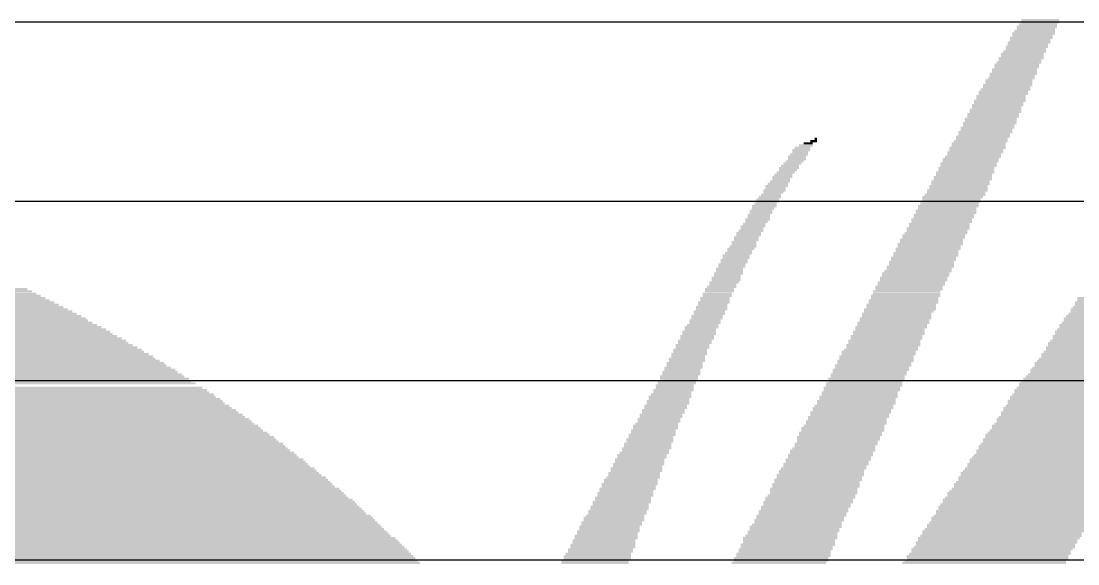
# Model space of a CAD drawing. Extents: x -0.64 to 6, y -0.15 to 7.8.
# Drawn here: x 4.6051 to 4.6994, y 0.6397 to 0.6881 of the extents above; entities that cross this region are included whole.
import ezdxf

# ---------------------------------------------------------------- set-up
doc = ezdxf.new("R2010")
doc.units = 0
for name, color, linetype in [('1', 22, 'CONTINUOUS'), ('16', 175, 'CONTINUOUS'), ('21', 253, 'CONTINUOUS')]:
    doc.layers.add(name, color=color, linetype=linetype)

# ---------------------------------------------------------------- blocks, each defined once
blk = doc.blocks.new('RECT')
blk.add_solid([(-0.5, -0.5), (0.5, -0.5), (-0.5, 0.5), (0.5, 0.5)])

msp = doc.modelspace()

# ---------------------------------------------------------------- linework, layer by layer
at = {"layer": '1'}
for p, q in [((3.45138, 0.688), (5.220882, 0.688)), ((3.447279, 0.672), (5.220882, 0.672)), ((3.437292, 0.656), (5.220882, 0.656)), ((3.414964, 0.64), (5.220882, 0.64))]:
    msp.add_line(p, q, dxfattribs=at)
at = {"layer": '16'}
for p, q in [((3.45138, 0.688), (4.888567, 0.688)), ((3.447279, 0.672), (4.888567, 0.672)), ((3.437292, 0.656), (5.347345, 0.656)), ((3.414964, 0.64), (4.892733, 0.64))]:
    msp.add_line(p, q, dxfattribs=at)

# ---------------------------------------------------------------- block references
at = {"layer": '21', "yscale": 0.0002}
for p, xscale in [((4.6958, 0.68775), 0.0034), ((4.696, 0.68815), 0.0034), ((4.696, 0.68795), 0.0034), ((4.6954, 0.68695), 0.0038), ((4.6953, 0.68675), 0.0036), ((4.6955, 0.68715), 0.0036), ((4.6957, 0.68755), 0.0036), ((4.6956, 0.68735), 0.0034), ((4.6948, 0.68575), 0.0038), ((4.695, 0.68615), 0.0038), ((4.6949, 0.68595), 0.0036), ((4.6952, 0.68655), 0.0038), ((4.6951, 0.68635), 0.0036), ((4.6944, 0.68515), 0.0038), ((4.6944, 0.68495), 0.0038), ((4.6946, 0.68535), 0.0038), ((4.6947, 0.68555), 0.0036), ((4.6939, 0.68415), 0.004), ((4.6939, 0.68395), 0.004), ((4.6941, 0.68435), 0.004), ((4.6943, 0.68475), 0.004), ((4.6942, 0.68455), 0.0038), ((4.6934, 0.68295), 0.0042), ((4.6936, 0.68335), 0.0042), ((4.6935, 0.68315), 0.004), ((4.6937, 0.68375), 0.004), ((4.6937, 0.68355), 0.004), ((4.6931, 0.68235), 0.0044), ((4.693, 0.68215), 0.0042), ((4.6932, 0.68275), 0.0042), ((4.6932, 0.68255), 0.0042), ((4.6925, 0.68135), 0.0044), ((4.6925, 0.68115), 0.0044), ((4.6927, 0.68175), 0.0044), ((4.6927, 0.68155), 0.0044), ((4.6929, 0.68195), 0.0044), ((4.692, 0.68015), 0.0046), ((4.6922, 0.68055), 0.0046), ((4.6921, 0.68035), 0.0044), ((4.6924, 0.68095), 0.0046), ((4.6923, 0.68075), 0.0044), ((4.6916, 0.67935), 0.0046), ((4.6916, 0.67915), 0.0046), ((4.6918, 0.67975), 0.0046), ((4.6918, 0.67955), 0.0046), ((4.692, 0.67995), 0.0046), ((4.6913, 0.67855), 0.0048), ((4.6912, 0.67835), 0.0046), ((4.6915, 0.67895), 0.0048), ((4.6914, 0.67875), 0.0046), ((4.6758, 0.67735), 0.0006), ((4.676, 0.67755), 0.0002), ((4.6907, 0.67735), 0.0048), ((4.6909, 0.67775), 0.0048), ((4.6908, 0.67755), 0.0046), ((4.6911, 0.67815), 0.0048), ((4.691, 0.67795), 0.0046), ((4.6747, 0.67655), 0.0016), ((4.6746, 0.67635), 0.0014), ((4.6748, 0.67675), 0.0014), ((4.6751, 0.67695), 0.0012), ((4.6753, 0.67715), 0.0008), ((4.6902, 0.67635), 0.005), ((4.6904, 0.67675), 0.005), ((4.6903, 0.67655), 0.0048), ((4.6905, 0.67715), 0.0048), ((4.6905, 0.67695), 0.0048), ((4.6741, 0.67555), 0.0016), ((4.6743, 0.67595), 0.0016), ((4.6743, 0.67575), 0.0016), ((4.6745, 0.67615), 0.0016), ((4.6898, 0.67575), 0.005), ((4.6898, 0.67555), 0.005), ((4.69, 0.67595), 0.005), ((4.6901, 0.67615), 0.0048), ((4.6733, 0.67455), 0.0016), ((4.6736, 0.67495), 0.0018), ((4.6735, 0.67475), 0.0016), ((4.6737, 0.67515), 0.0016), ((4.6739, 0.67535), 0.0016), ((4.6893, 0.67455), 0.0052), ((4.6894, 0.67495), 0.005), ((4.6894, 0.67475), 0.005), ((4.6896, 0.67535), 0.005), ((4.6896, 0.67515), 0.005), ((4.6726, 0.67355), 0.0018), ((4.6728, 0.67375), 0.0018), ((4.673, 0.67415), 0.0018), ((4.6729, 0.67395), 0.0016), ((4.6731, 0.67435), 0.0016), ((4.6889, 0.67375), 0.0052), ((4.6889, 0.67355), 0.0052), ((4.6891, 0.67415), 0.0052), ((4.6891, 0.67395), 0.0052), ((4.6892, 0.67435), 0.005), ((4.672, 0.67255), 0.0018), ((4.6723, 0.67295), 0.002), ((4.6722, 0.67275), 0.0018), ((4.6725, 0.67335), 0.002), ((4.6724, 0.67315), 0.0018), ((4.6884, 0.67255), 0.0054), ((4.6886, 0.67295), 0.0054), ((4.6885, 0.67275), 0.0052), ((4.6887, 0.67335), 0.0052), ((4.6887, 0.67315), 0.0052), ((4.6715, 0.67175), 0.002), ((4.6717, 0.67215), 0.002), ((4.6717, 0.67195), 0.002), ((4.6719, 0.67235), 0.002), ((4.688, 0.67195), 0.0054), ((4.6879, 0.67175), 0.0052), ((4.6882, 0.67235), 0.0054), ((4.6881, 0.67215), 0.0052), ((4.6709, 0.67075), 0.002), ((4.6711, 0.67115), 0.002), ((4.6711, 0.67095), 0.002), ((4.6714, 0.67155), 0.0022), ((4.6713, 0.67135), 0.002), ((4.6874, 0.67075), 0.0054), ((4.6876, 0.67115), 0.0054), ((4.6876, 0.67095), 0.0054), ((4.6878, 0.67155), 0.0054), ((4.6877, 0.67135), 0.0052), ((4.6704, 0.66975), 0.0022), ((4.6705, 0.66995), 0.002), ((4.6708, 0.67035), 0.0022), ((4.6707, 0.67015), 0.002), ((4.6709, 0.67055), 0.002), ((4.687, 0.66995), 0.0054), ((4.687, 0.66975), 0.0054), ((4.6872, 0.67035), 0.0054), ((4.6872, 0.67015), 0.0054), ((4.6874, 0.67055), 0.0054), ((4.67, 0.66915), 0.0022), ((4.67, 0.66895), 0.0022), ((4.6702, 0.66935), 0.0022), ((4.6703, 0.66955), 0.002), ((4.6865, 0.66895), 0.0056), ((4.6867, 0.66915), 0.0056), ((4.6869, 0.66955), 0.0056), ((4.6868, 0.66935), 0.0054), ((4.6695, 0.66795), 0.0024), ((4.6696, 0.66835), 0.0022), ((4.6696, 0.66815), 0.0022), ((4.6698, 0.66875), 0.0022), ((4.6698, 0.66855), 0.0022), ((4.6862, 0.66815), 0.0058), ((4.6861, 0.66795), 0.0056), ((4.6863, 0.66855), 0.0056), ((4.6863, 0.66835), 0.0056), ((4.6865, 0.66875), 0.0056), ((4.6689, 0.66715), 0.0024), ((4.6689, 0.66695), 0.0024), ((4.6691, 0.66735), 0.0024), ((4.6693, 0.66775), 0.0024), ((4.6692, 0.66755), 0.0022), ((4.6856, 0.66695), 0.0058), ((4.6858, 0.66735), 0.0058), ((4.6858, 0.66715), 0.0058), ((4.686, 0.66775), 0.0058), ((4.6859, 0.66755), 0.0056), ((4.6683, 0.66595), 0.0024), ((4.6685, 0.66635), 0.0024), ((4.6685, 0.66615), 0.0024), ((4.6687, 0.66675), 0.0024), ((4.6687, 0.66655), 0.0024), ((4.6853, 0.66615), 0.006), ((4.6852, 0.66595), 0.0058), ((4.6854, 0.66655), 0.0058), ((4.6854, 0.66635), 0.0058), ((4.6856, 0.66675), 0.0058), ((4.668, 0.66515), 0.0026), ((4.6682, 0.66555), 0.0026), ((4.6681, 0.66535), 0.0024), ((4.6683, 0.66575), 0.0024), ((4.6847, 0.66515), 0.006), ((4.6849, 0.66555), 0.006), ((4.6849, 0.66535), 0.006), ((4.6851, 0.66575), 0.006), ((4.5501, 0.66415), 0.1112), ((4.6674, 0.66415), 0.0026), ((4.6676, 0.66435), 0.0026), ((4.6678, 0.66475), 0.0026), ((4.6677, 0.66455), 0.0024), ((4.668, 0.66495), 0.0026), ((4.6843, 0.66435), 0.006), ((4.6843, 0.66415), 0.006), ((4.6845, 0.66475), 0.006), ((4.6845, 0.66455), 0.006), ((4.6847, 0.66495), 0.006), ((4.5501, 0.66315), 0.1152), ((4.5501, 0.66335), 0.1144), ((4.5501, 0.66355), 0.1136), ((4.5501, 0.66375), 0.1128), ((4.5501, 0.66395), 0.112), ((4.667, 0.66335), 0.0026), ((4.667, 0.66315), 0.0026), ((4.6672, 0.66375), 0.0026), ((4.6672, 0.66355), 0.0026), ((4.6674, 0.66395), 0.0026), ((4.6838, 0.66315), 0.0062), ((4.684, 0.66355), 0.0062), ((4.6839, 0.66335), 0.006), ((4.6841, 0.66395), 0.006), ((4.6841, 0.66375), 0.006), ((4.7055, 0.66335), 0.0124), ((4.7055, 0.66315), 0.0124), ((4.5501, 0.66235), 0.1184), ((4.5501, 0.66255), 0.1176), ((4.5501, 0.66275), 0.1168), ((4.5501, 0.66295), 0.116), ((4.6667, 0.66255), 0.0028), ((4.6667, 0.66235), 0.0028), ((4.6669, 0.66295), 0.0028), ((4.6668, 0.66275), 0.0026), ((4.6835, 0.66235), 0.0064), ((4.6836, 0.66275), 0.0062), ((4.6836, 0.66255), 0.0062), ((4.6838, 0.66295), 0.0062), ((4.705, 0.66235), 0.0126), ((4.7051, 0.66255), 0.0124), ((4.7053, 0.66295), 0.0124), ((4.7053, 0.66275), 0.0124), ((4.5501, 0.66135), 0.122), ((4.5501, 0.66155), 0.1216), ((4.5501, 0.66175), 0.1208), ((4.5501, 0.66195), 0.12), ((4.5501, 0.66215), 0.1192), ((4.6661, 0.66135), 0.0028), ((4.6663, 0.66175), 0.0028), ((4.6663, 0.66155), 0.0028), ((4.6665, 0.66215), 0.0028), ((4.6665, 0.66195), 0.0028), ((4.6831, 0.66155), 0.0064), ((4.683, 0.66135), 0.0062), ((4.6832, 0.66195), 0.0062), ((4.6832, 0.66175), 0.0062), ((4.6834, 0.66215), 0.0062), ((4.7044, 0.66155), 0.0126), ((4.7044, 0.66135), 0.0126), ((4.7046, 0.66175), 0.0126), ((4.7048, 0.66195), 0.0126), ((4.7049, 0.66215), 0.0124), ((4.5501, 0.66035), 0.126), ((4.5501, 0.66055), 0.1252), ((4.5501, 0.66075), 0.1244), ((4.5501, 0.66095), 0.1236), ((4.5501, 0.66115), 0.1228), ((4.6656, 0.66035), 0.003), ((4.6658, 0.66075), 0.003), ((4.6657, 0.66055), 0.0028), ((4.6659, 0.66095), 0.0028), ((4.6661, 0.66115), 0.0028), ((4.6825, 0.66035), 0.0064), ((4.6827, 0.66075), 0.0064), ((4.6826, 0.66055), 0.0062), ((4.6829, 0.66115), 0.0064), ((4.6828, 0.66095), 0.0062), ((4.7037, 0.66035), 0.0128), ((4.7038, 0.66055), 0.0126), ((4.704, 0.66095), 0.0126), ((4.704, 0.66075), 0.0126), ((4.7042, 0.66115), 0.0126), ((4.5501, 0.65935), 0.1292), ((4.5501, 0.65955), 0.1288), ((4.5501, 0.65975), 0.128), ((4.5501, 0.65995), 0.1272), ((4.5501, 0.66015), 0.1264), ((4.6652, 0.65955), 0.003), ((4.6652, 0.65935), 0.003), ((4.6654, 0.65995), 0.003), ((4.6654, 0.65975), 0.003), ((4.6656, 0.66015), 0.003), ((4.6821, 0.65955), 0.0064), ((4.6821, 0.65935), 0.0064), ((4.6823, 0.65995), 0.0064), ((4.6823, 0.65975), 0.0064), ((4.6825, 0.66015), 0.0064), ((4.7031, 0.65935), 0.0128), ((4.7033, 0.65955), 0.0128), ((4.7035, 0.65995), 0.0128), ((4.7034, 0.65975), 0.0126), ((4.7036, 0.66015), 0.0126), ((4.5501, 0.65855), 0.132), ((4.5501, 0.65875), 0.1316), ((4.5501, 0.65895), 0.1308), ((4.5501, 0.65915), 0.13), ((4.6648, 0.65875), 0.003), ((4.6648, 0.65855), 0.003), ((4.665, 0.65915), 0.003), ((4.665, 0.65895), 0.003), ((4.6816, 0.65855), 0.0066), ((4.6818, 0.65875), 0.0066), ((4.682, 0.65915), 0.0066), ((4.6819, 0.65895), 0.0064), ((4.7027, 0.65855), 0.0128), ((4.7029, 0.65895), 0.0128), ((4.7029, 0.65875), 0.0128), ((4.7031, 0.65915), 0.0128), ((4.5501, 0.65755), 0.1356), ((4.5501, 0.65775), 0.1348), ((4.5501, 0.65795), 0.134), ((4.5501, 0.65815), 0.1336), ((4.5501, 0.65835), 0.1328), ((4.6643, 0.65755), 0.0032), ((4.6645, 0.65795), 0.0032), ((4.6645, 0.65775), 0.0032), ((4.6647, 0.65835), 0.0032), ((4.6646, 0.65815), 0.003), ((4.6813, 0.65775), 0.0068), ((4.6812, 0.65755), 0.0066), ((4.6814, 0.65815), 0.0066), ((4.6814, 0.65795), 0.0066), ((4.6816, 0.65835), 0.0066), ((4.702, 0.65755), 0.013), ((4.7021, 0.65775), 0.0128), ((4.7023, 0.65795), 0.0128), ((4.7025, 0.65835), 0.0128), ((4.7025, 0.65815), 0.0128), ((4.5501, 0.65655), 0.1388), ((4.5501, 0.65675), 0.138), ((4.5501, 0.65695), 0.1376), ((4.5501, 0.65715), 0.1368), ((4.5501, 0.65735), 0.136), ((4.664, 0.65675), 0.0034), ((4.664, 0.65655), 0.0034), ((4.6642, 0.65715), 0.0034), ((4.6641, 0.65695), 0.0032), ((4.6643, 0.65735), 0.0032), ((4.6807, 0.65655), 0.0068), ((4.6809, 0.65695), 0.0068), ((4.6808, 0.65675), 0.0066), ((4.6811, 0.65735), 0.0068), ((4.681, 0.65715), 0.0066), ((4.7014, 0.65655), 0.013), ((4.7016, 0.65695), 0.013), ((4.7015, 0.65675), 0.0128), ((4.7017, 0.65715), 0.0128), ((4.7019, 0.65735), 0.0128), ((4.5501, 0.65575), 0.1412), ((4.5501, 0.65595), 0.1404), ((4.5501, 0.65615), 0.14), ((4.5501, 0.65635), 0.1392), ((4.6636, 0.65595), 0.0034), ((4.6636, 0.65575), 0.0034), ((4.6638, 0.65635), 0.0034), ((4.6638, 0.65615), 0.0034), ((4.6803, 0.65575), 0.0068), ((4.6805, 0.65615), 0.0068), ((4.6804, 0.65595), 0.0066), ((4.6806, 0.65635), 0.0066), ((4.7007, 0.65575), 0.0132), ((4.7009, 0.65595), 0.0132), ((4.701, 0.65615), 0.013), ((4.7012, 0.65635), 0.013), ((4.5501, 0.65475), 0.1444), ((4.5501, 0.65495), 0.1436), ((4.5501, 0.65515), 0.1432), ((4.5501, 0.65535), 0.1424), ((4.6631, 0.65475), 0.0036), ((4.6633, 0.65515), 0.0036), ((4.6632, 0.65495), 0.0034), ((4.6634, 0.65555), 0.0034), ((4.6634, 0.65535), 0.0034), ((4.6799, 0.65495), 0.0068), ((4.6799, 0.65475), 0.0068), ((4.6801, 0.65535), 0.0068), ((4.6801, 0.65515), 0.0068), ((4.6803, 0.65555), 0.0068), ((4.7002, 0.65475), 0.0134), ((4.7004, 0.65515), 0.0134), ((4.7003, 0.65495), 0.0132), ((4.7006, 0.65535), 0.0134), ((4.7007, 0.65555), 0.0132), ((4.5501, 0.65375), 0.1472), ((4.5501, 0.65395), 0.1464), ((4.5501, 0.65415), 0.146), ((4.5501, 0.65435), 0.1456), ((4.5501, 0.65455), 0.1448), ((4.6626, 0.65375), 0.0038), ((4.6628, 0.65415), 0.0038), ((4.6628, 0.65395), 0.0038), ((4.663, 0.65455), 0.0038), ((4.6629, 0.65435), 0.0036), ((4.6794, 0.65375), 0.007), ((4.6796, 0.65415), 0.007), ((4.6796, 0.65395), 0.007), ((4.6798, 0.65455), 0.007), ((4.6797, 0.65435), 0.0068), ((4.6996, 0.65375), 0.0134), ((4.6998, 0.65415), 0.0134), ((4.6998, 0.65395), 0.0134), ((4.7, 0.65455), 0.0134), ((4.7, 0.65435), 0.0134), ((4.5501, 0.65275), 0.15), ((4.5501, 0.65295), 0.1496), ((4.5501, 0.65315), 0.1488), ((4.5501, 0.65335), 0.1484), ((4.5501, 0.65355), 0.1476), ((4.6622, 0.65295), 0.0038), ((4.6622, 0.65275), 0.0038), ((4.6624, 0.65335), 0.0038), ((4.6624, 0.65315), 0.0038), ((4.6626, 0.65355), 0.0038), ((4.6789, 0.65275), 0.0072), ((4.6791, 0.65315), 0.0072), ((4.679, 0.65295), 0.007), ((4.6793, 0.65355), 0.0072), ((4.6792, 0.65335), 0.007), ((4.699, 0.65275), 0.0134), ((4.6992, 0.65315), 0.0134), ((4.6992, 0.65295), 0.0134), ((4.6994, 0.65355), 0.0134), ((4.6994, 0.65335), 0.0134), ((4.5501, 0.65195), 0.1524), ((4.5501, 0.65215), 0.1516), ((4.5501, 0.65235), 0.1512), ((4.5501, 0.65255), 0.1508), ((4.6617, 0.65195), 0.004), ((4.6618, 0.65215), 0.0038), ((4.662, 0.65255), 0.0038), ((4.662, 0.65235), 0.0038), ((4.6785, 0.65195), 0.0072), ((4.6787, 0.65235), 0.0072), ((4.6787, 0.65215), 0.0072), ((4.6788, 0.65255), 0.007), ((4.6985, 0.65195), 0.0136), ((4.6986, 0.65215), 0.0134), ((4.6988, 0.65255), 0.0134), ((4.6988, 0.65235), 0.0134), ((4.5501, 0.65095), 0.1552), ((4.5501, 0.65115), 0.1544), ((4.5501, 0.65135), 0.154), ((4.5501, 0.65155), 0.1532), ((4.5501, 0.65175), 0.1528), ((4.6614, 0.65115), 0.0042), ((4.6613, 0.65095), 0.004), ((4.6615, 0.65155), 0.004), ((4.6615, 0.65135), 0.004), ((4.6617, 0.65175), 0.004), ((4.678, 0.65095), 0.0074), ((4.6782, 0.65135), 0.0074), ((4.6782, 0.65115), 0.0074), ((4.6784, 0.65175), 0.0074), ((4.6784, 0.65155), 0.0074), ((4.6979, 0.65115), 0.0136), ((4.6979, 0.65095), 0.0136), ((4.6981, 0.65135), 0.0136), ((4.6983, 0.65155), 0.0136), ((4.6984, 0.65175), 0.0134), ((4.5501, 0.64995), 0.1576), ((4.5501, 0.65015), 0.1572), ((4.5501, 0.65035), 0.1568), ((4.5501, 0.65055), 0.156), ((4.5501, 0.65075), 0.1556), ((4.6609, 0.64995), 0.0044), ((4.661, 0.65035), 0.0042), ((4.661, 0.65015), 0.0042), ((4.6612, 0.65075), 0.0042), ((4.6612, 0.65055), 0.0042), ((4.6776, 0.64995), 0.0074), ((4.6778, 0.65035), 0.0074), ((4.6777, 0.65015), 0.0072), ((4.678, 0.65075), 0.0074), ((4.6779, 0.65055), 0.0072), ((4.6973, 0.65015), 0.0136), ((4.6973, 0.64995), 0.0136), ((4.6975, 0.65035), 0.0136), ((4.6977, 0.65075), 0.0136), ((4.6977, 0.65055), 0.0136), ((4.5501, 0.64915), 0.1596), ((4.5501, 0.64935), 0.1592), ((4.5501, 0.64955), 0.1588), ((4.5501, 0.64975), 0.158), ((4.6605, 0.64935), 0.0044), ((4.6605, 0.64915), 0.0044), ((4.6607, 0.64955), 0.0044), ((4.6608, 0.64975), 0.0042), ((4.6773, 0.64935), 0.0076), ((4.6772, 0.64915), 0.0074), ((4.6775, 0.64975), 0.0076), ((4.6774, 0.64955), 0.0074), ((4.6968, 0.64915), 0.0138), ((4.6969, 0.64935), 0.0136), ((4.6971, 0.64975), 0.0136), ((4.6971, 0.64955), 0.0136), ((4.5501, 0.64815), 0.1624), ((4.5501, 0.64835), 0.1616), ((4.5501, 0.64855), 0.1612), ((4.5501, 0.64875), 0.1608), ((4.5501, 0.64895), 0.1604), ((4.66, 0.64815), 0.0046), ((4.6602, 0.64855), 0.0046), ((4.6601, 0.64835), 0.0044), ((4.6603, 0.64895), 0.0044), ((4.6603, 0.64875), 0.0044), ((4.6767, 0.64815), 0.0076), ((4.6769, 0.64855), 0.0076), ((4.6768, 0.64835), 0.0074), ((4.6771, 0.64895), 0.0076), ((4.677, 0.64875), 0.0074), ((4.6962, 0.64815), 0.0138), ((4.6964, 0.64855), 0.0138), ((4.6964, 0.64835), 0.0138), ((4.6966, 0.64895), 0.0138), ((4.6966, 0.64875), 0.0138), ((4.5501, 0.64715), 0.1648), ((4.5501, 0.64735), 0.1644), ((4.5501, 0.64755), 0.1636), ((4.5501, 0.64775), 0.1632), ((4.5501, 0.64795), 0.1628), ((4.6595, 0.64715), 0.0048), ((4.6597, 0.64735), 0.0048), ((4.6598, 0.64775), 0.0046), ((4.6598, 0.64755), 0.0046), ((4.66, 0.64795), 0.0046), ((4.6762, 0.64715), 0.0078), ((4.6764, 0.64755), 0.0078), ((4.6763, 0.64735), 0.0076), ((4.6765, 0.64795), 0.0076), ((4.6765, 0.64775), 0.0076), ((4.6956, 0.64735), 0.0138), ((4.6956, 0.64715), 0.0138), ((4.6959, 0.64775), 0.014), ((4.6958, 0.64755), 0.0138), ((4.6961, 0.64795), 0.014), ((4.5501, 0.64635), 0.1668), ((4.5501, 0.64655), 0.166), ((4.5501, 0.64675), 0.1656), ((4.5501, 0.64695), 0.1652), ((4.6592, 0.64635), 0.005), ((4.6594, 0.64675), 0.005), ((4.6593, 0.64655), 0.0048), ((4.6595, 0.64695), 0.0048), ((4.6758, 0.64635), 0.0078), ((4.676, 0.64675), 0.0078), ((4.676, 0.64655), 0.0078), ((4.6761, 0.64695), 0.0076), ((4.6951, 0.64635), 0.014), ((4.6953, 0.64675), 0.014), ((4.6952, 0.64655), 0.0138), ((4.6954, 0.64695), 0.0138), ((4.5501, 0.64535), 0.1692), ((4.5501, 0.64555), 0.1684), ((4.5501, 0.64575), 0.168), ((4.5501, 0.64595), 0.1676), ((4.5501, 0.64615), 0.1672), ((4.6588, 0.64555), 0.005), ((4.6588, 0.64535), 0.005), ((4.659, 0.64595), 0.005), ((4.659, 0.64575), 0.005), ((4.6591, 0.64615), 0.0048), ((4.6755, 0.64555), 0.008), ((4.6754, 0.64535), 0.0078), ((4.6756, 0.64575), 0.0078), ((4.6758, 0.64615), 0.0078), ((4.6758, 0.64595), 0.0078), ((4.6943, 0.64535), 0.014), ((4.6945, 0.64555), 0.014), ((4.6947, 0.64595), 0.014), ((4.6947, 0.64575), 0.014), ((4.6949, 0.64615), 0.014), ((4.5501, 0.64435), 0.1712), ((4.5501, 0.64455), 0.1708), ((4.5501, 0.64475), 0.1704), ((4.5501, 0.64495), 0.17), ((4.5501, 0.64515), 0.1696), ((4.6583, 0.64435), 0.0052), ((4.6585, 0.64475), 0.0052), ((4.6585, 0.64455), 0.0052), ((4.6587, 0.64515), 0.0052), ((4.6586, 0.64495), 0.005), ((4.6749, 0.64435), 0.008), ((4.6751, 0.64475), 0.008), ((4.675, 0.64455), 0.0078), ((4.6753, 0.64515), 0.008), ((4.6752, 0.64495), 0.0078), ((4.6937, 0.64435), 0.014), ((4.6939, 0.64475), 0.014), ((4.6939, 0.64455), 0.014), ((4.6941, 0.64495), 0.014), ((4.6943, 0.64515), 0.014), ((4.5501, 0.64335), 0.1736), ((4.5501, 0.64355), 0.1732), ((4.5501, 0.64375), 0.1728), ((4.5501, 0.64395), 0.1724), ((4.5501, 0.64415), 0.1716), ((4.6578, 0.64335), 0.0054), ((4.658, 0.64375), 0.0054), ((4.658, 0.64355), 0.0054), ((4.6581, 0.64395), 0.0052), ((4.6583, 0.64415), 0.0052), ((4.6745, 0.64355), 0.008), ((4.6744, 0.64335), 0.0078), ((4.6747, 0.64395), 0.008), ((4.6746, 0.64375), 0.0078), ((4.6748, 0.64415), 0.0078), ((4.6932, 0.64335), 0.0142), ((4.6934, 0.64375), 0.0142), ((4.6933, 0.64355), 0.014), ((4.6935, 0.64395), 0.014), ((4.6937, 0.64415), 0.014), ((4.5501, 0.64255), 0.1752), ((4.5501, 0.64275), 0.1748), ((4.5501, 0.64295), 0.1744), ((4.5501, 0.64315), 0.174), ((4.6575, 0.64255), 0.0056), ((4.6576, 0.64295), 0.0054), ((4.6576, 0.64275), 0.0054), ((4.6578, 0.64315), 0.0054), ((4.674, 0.64255), 0.0082), ((4.6742, 0.64295), 0.0082), ((4.6741, 0.64275), 0.008), ((4.6743, 0.64315), 0.008), ((4.6927, 0.64255), 0.0144), ((4.6928, 0.64275), 0.0142), ((4.693, 0.64315), 0.0142), ((4.693, 0.64295), 0.0142), ((4.5501, 0.64155), 0.1776), ((4.5501, 0.64175), 0.1772), ((4.5501, 0.64195), 0.1768), ((4.5501, 0.64215), 0.176), ((4.5501, 0.64235), 0.1756), ((4.6571, 0.64175), 0.0056), ((4.6571, 0.64155), 0.0056), ((4.6573, 0.64215), 0.0056), ((4.6573, 0.64195), 0.0056), ((4.6574, 0.64235), 0.0054), ((4.6737, 0.64195), 0.0084), ((4.6736, 0.64175), 0.0082), ((4.6736, 0.64155), 0.0082), ((4.6738, 0.64215), 0.0082), ((4.6739, 0.64235), 0.008), ((4.6921, 0.64155), 0.0144), ((4.6923, 0.64195), 0.0144), ((4.6922, 0.64175), 0.0142), ((4.6925, 0.64215), 0.0144), ((4.6926, 0.64235), 0.0142), ((4.5501, 0.64055), 0.1796), ((4.5501, 0.64075), 0.1792), ((4.5501, 0.64095), 0.1788), ((4.5501, 0.64115), 0.1784), ((4.5501, 0.64135), 0.178), ((4.6566, 0.64055), 0.0058), ((4.6568, 0.64095), 0.0058), ((4.6568, 0.64075), 0.0058), ((4.657, 0.64135), 0.0058), ((4.657, 0.64115), 0.0058), ((4.6731, 0.64055), 0.0084), ((4.6733, 0.64095), 0.0084), ((4.6732, 0.64075), 0.0082), ((4.6735, 0.64135), 0.0084), ((4.6734, 0.64115), 0.0082), ((4.6915, 0.64055), 0.0144), ((4.6917, 0.64095), 0.0144), ((4.6916, 0.64075), 0.0142), ((4.6919, 0.64115), 0.0144), ((4.692, 0.64135), 0.0142), ((4.5501, 0.63975), 0.1812), ((4.5501, 0.63995), 0.1808), ((4.5501, 0.64015), 0.1804), ((4.5501, 0.64035), 0.18), ((4.6563, 0.63995), 0.006), ((4.6563, 0.63975), 0.006), ((4.6565, 0.64035), 0.006), ((4.6565, 0.64015), 0.006), ((4.6727, 0.63975), 0.0084), ((4.6729, 0.64015), 0.0084), ((4.6729, 0.63995), 0.0084), ((4.6731, 0.64035), 0.0084), ((4.691, 0.63975), 0.0146), ((4.6911, 0.63995), 0.0144), ((4.6913, 0.64035), 0.0144), ((4.6913, 0.64015), 0.0144)]:
    msp.add_blockref('RECT', p, dxfattribs=dict(at, xscale=xscale))

doc.saveas('drawing.dxf')
